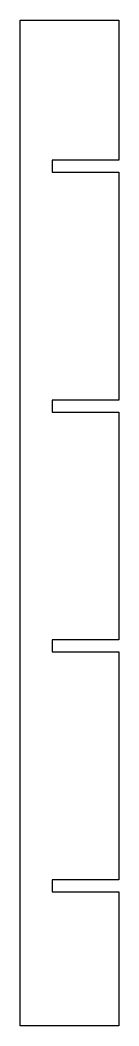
# Model space of a CAD drawing. Header units: millimetres. Extents: x 32 to 57, y -4 to 248.
import ezdxf

# ---------------------------------------------------------------- set-up
doc = ezdxf.new("R2010")
doc.units = ezdxf.units.MM
doc.layers.get('0').update_dxf_attribs({"linetype": 'CONTINUOUS'})

msp = doc.modelspace()

# ---------------------------------------------------------------- linework, layer by layer
msp.add_lwpolyline([(40.02, 30), (56.73, 30), (56.73, -3.52), (31.98, -3.52), (31.98, 248), (56.73, 248), (56.73, 213), (40.02, 213), (40.02, 210), (56.73, 210), (56.73, 153), (40.02, 153), (40.02, 150), (56.73, 150), (56.73, 93), (40.02, 93), (40.02, 90), (56.73, 90), (56.73, 33), (40.02, 33)], close=True)

doc.saveas('drawing.dxf')
